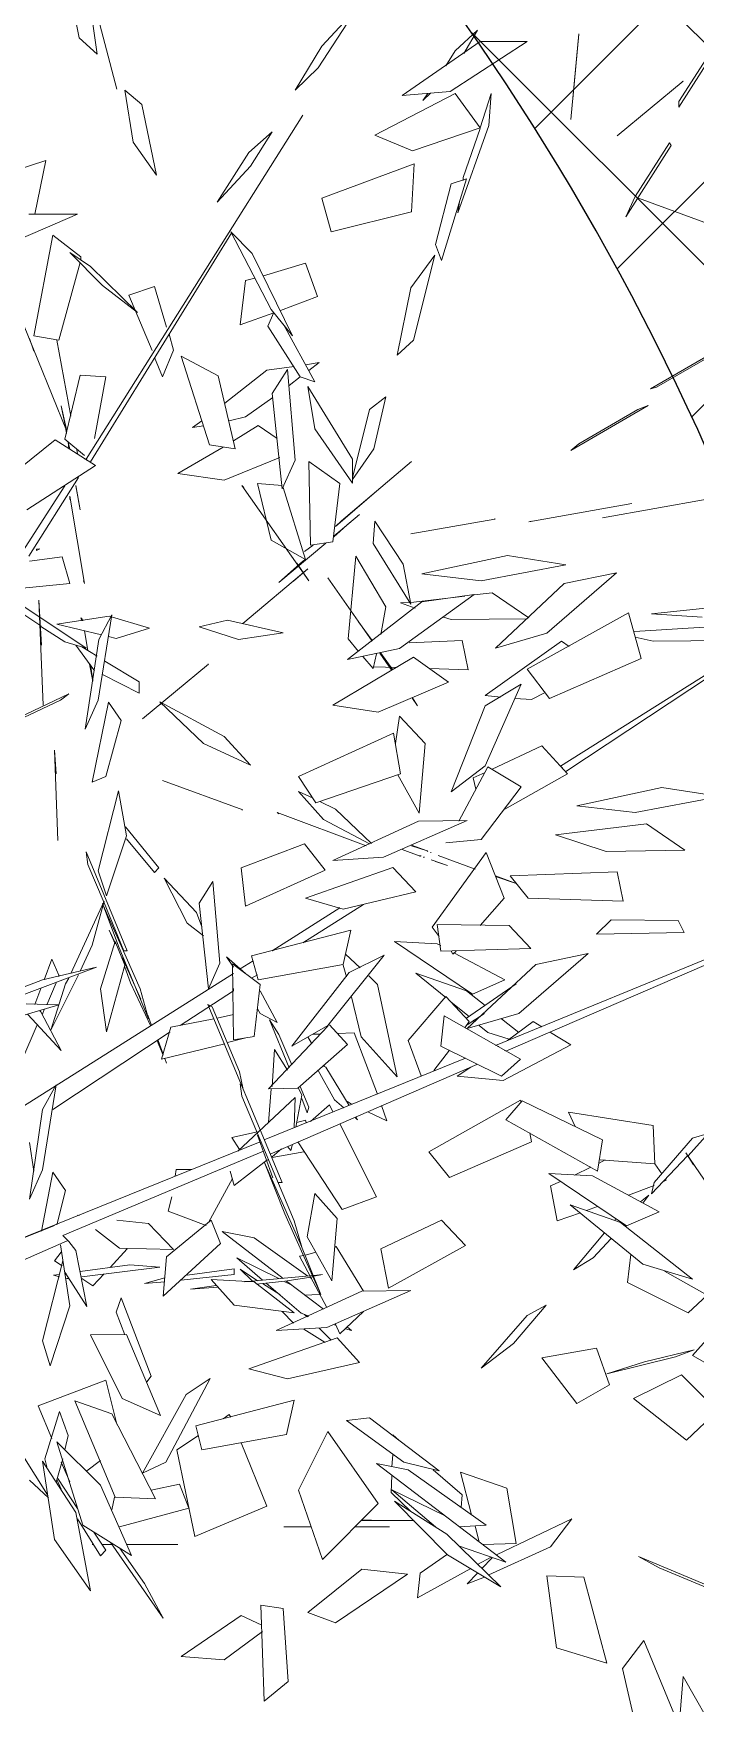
# Model space of a CAD drawing. Header units: metres. Extents: x 42 to 199, y -121 to 268.
# Drawn here: x 129.345 to 129.678, y -74.316 to -73.475 of the extents above; entities that cross this region are included whole.
import ezdxf

# ---------------------------------------------------------------- set-up
doc = ezdxf.new("R2010")
doc.units = ezdxf.units.M
doc.header["$LTSCALE"] = 0.3
doc.layers.get('0').update_dxf_attribs({"color": 8})
for name, color, linetype, lineweight in [('A-Hatch', 8, 'Continuous', 9), ('A-LANDSCAPE', 8, 'Continuous', 5), ('DA HOUSE ARCH LAYOUT', 8, 'Continuous', 9)]:
    doc.layers.add(name, color=color, linetype=linetype, lineweight=lineweight)
doc.layers.add('A-Wall-Full', color=8, linetype='Continuous')

# ---------------------------------------------------------------- blocks, each defined once
blk = doc.blocks.new('02PTRX29')
at = {"color": 8, "linetype": 'Continuous', "transparency": 33554572}
for p, q in [((-0.13928, 0.34207), (-0.14308, 0.32335)), ((-0.14706, 0.31968), (-0.14498, 0.33448)), ((-0.20456, 0.3298), (-0.19678, 0.32145)), ((-0.19602, 0.31665), (-0.20456, 0.3298)), ((-0.15143, 0.31197), (-0.14649, 0.33081)), ((-0.27591, 0.30918), (-0.28787, 0.32791)), ((-0.28578, 0.32348), (-0.27591, 0.30792)), ((-0.25371, 0.32424), (-0.252, 0.30526)), ((-0.25371, 0.32424), (-0.25371, 0.32411)), ((-0.25371, 0.32411), (-0.25238, 0.30981)), ((-0.23189, 0.32247), (-0.24232, 0.32247)), ((-0.24232, 0.32247), (-0.22525, 0.31146)), ((-0.21462, 0.31057), (-0.23189, 0.32247)), ((-0.22638, 0.32044), (-0.23132, 0.325)), ((-0.22828, 0.31981), (-0.23132, 0.325)), ((-0.14308, 0.32335), (-0.14706, 0.31968)), ((-0.2243, 0.31715), (-0.22638, 0.32044)), ((-0.19678, 0.32145), (-0.1909, 0.31171)), ((-0.1909, 0.31171), (-0.19602, 0.31665)), ((-0.27686, 0.31374), (-0.27667, 0.31361)), ((-0.26225, 0.30159), (-0.27686, 0.31374)), ((-0.23189, 0.30336), (-0.23435, 0.31095)), ((-0.23378, 0.30387), (-0.23435, 0.31095)), ((-0.23189, 0.30336), (-0.22638, 0.31095)), ((-0.22638, 0.31095), (-0.20855, 0.30172)), ((-0.22525, 0.31146), (-0.21462, 0.31057)), ((-0.22088, 0.31108), (-0.21917, 0.30944)), ((-0.21917, 0.30944), (-0.22031, 0.31095)), ((-0.15314, 0.31171), (-0.15693, 0.30855)), ((-0.15503, 0.3002), (-0.15314, 0.31171)), ((-0.27591, 0.30792), (-0.27591, 0.30918)), ((-0.15693, 0.30855), (-0.16016, 0.29286)), ((-0.22695, 0.28451), (-0.23378, 0.30387)), ((-0.19261, 0.30615), (-0.1446, 0.22999)), ((-0.2742, 0.29944), (-0.27382, 0.30007)), ((-0.26623, 0.28818), (-0.27382, 0.30007)), ((-0.2169, 0.2983), (-0.23189, 0.30336)), ((-0.22809, 0.29236), (-0.23189, 0.30324)), ((-0.20855, 0.30172), (-0.2169, 0.2983)), ((-0.18578, 0.30248), (-0.18103, 0.29489)), ((-0.18065, 0.29792), (-0.18578, 0.30248)), ((-0.16016, 0.29286), (-0.15503, 0.3002)), ((-0.26415, 0.28363), (-0.2742, 0.29944)), ((-0.17363, 0.28692), (-0.18065, 0.29792)), ((-0.13568, 0.29615), (-0.13321, 0.28426)), ((-0.12866, 0.29387), (-0.13568, 0.29615)), ((-0.22809, 0.29236), (-0.22809, 0.29172)), ((-0.21728, 0.29539), (-0.21671, 0.28477)), ((-0.19678, 0.2878), (-0.21728, 0.29539)), ((-0.18103, 0.29489), (-0.17363, 0.28692)), ((-0.22335, 0.27401), (-0.22885, 0.2921)), ((-0.22885, 0.2921), (-0.22543, 0.29097)), ((-0.22543, 0.29097), (-0.22202, 0.27756)), ((-0.26699, 0.2878), (-0.28445, 0.28135)), ((-0.26415, 0.28363), (-0.26623, 0.28818)), ((-0.22695, 0.28451), (-0.22733, 0.28704)), ((-0.19887, 0.28034), (-0.19678, 0.2878)), ((-0.21671, 0.28477), (-0.19887, 0.28034)), ((-0.13188, 0.28426), (-0.1427, 0.28426)), ((-0.1427, 0.28426), (-0.12391, 0.27616)), ((-0.22202, 0.27756), (-0.22335, 0.27401)), ((-0.18559, 0.26313), (-0.17667, 0.28034)), ((-0.17667, 0.28034), (-0.18141, 0.27553)), ((-0.17686, 0.28021), (-0.14555, 0.22936)), ((-0.1372, 0.27958), (-0.14346, 0.27477)), ((-0.1372, 0.27958), (-0.13302, 0.25731)), ((-0.21652, 0.26794), (-0.22183, 0.27515)), ((-0.21709, 0.2563), (-0.22183, 0.27515)), ((-0.18141, 0.27553), (-0.19033, 0.25731)), ((-0.14099, 0.27578), (-0.1482, 0.26845)), ((-0.14555, 0.27262), (-0.14099, 0.27578)), ((-0.14346, 0.27477), (-0.14346, 0.27414)), ((-0.19583, 0.26604), (-0.19318, 0.27338)), ((-0.19318, 0.27338), (-0.18388, 0.2706)), ((-0.15598, 0.2625), (-0.14555, 0.27262)), ((-0.14327, 0.27351), (-0.13852, 0.2563)), ((-0.21348, 0.25301), (-0.21652, 0.26794)), ((-0.18198, 0.27009), (-0.17989, 0.26959)), ((-0.17989, 0.26959), (-0.17875, 0.25972)), ((-0.16243, 0.25921), (-0.15978, 0.26819)), ((-0.15409, 0.2663), (-0.15978, 0.26819)), ((-0.1482, 0.26845), (-0.15598, 0.2625)), ((-0.18767, 0.26288), (-0.19583, 0.26604)), ((-0.19033, 0.25731), (-0.18559, 0.26313)), ((-0.15921, 0.25403), (-0.15409, 0.2663)), ((-0.19526, 0.24707), (-0.18824, 0.25997)), ((-0.18483, 0.25947), (-0.19204, 0.24821)), ((-0.18615, 0.26237), (-0.18615, 0.2625)), ((-0.18615, 0.2625), (-0.18483, 0.25947)), ((-0.17875, 0.25972), (-0.18615, 0.26237)), ((-0.14023, 0.23631), (-0.13074, 0.25984)), ((-0.26965, 0.24555), (-0.28995, 0.25731)), ((-0.28844, 0.25605), (-0.27098, 0.24593)), ((-0.21348, 0.25301), (-0.21709, 0.2563)), ((-0.163, 0.25769), (-0.16395, 0.25415)), ((-0.14118, 0.23948), (-0.13815, 0.2563)), ((-0.13852, 0.2563), (-0.13302, 0.25731)), ((-0.13207, 0.25668), (-0.13302, 0.2539)), ((-0.17382, 0.24846), (-0.16566, 0.25276)), ((-0.16566, 0.25276), (-0.17192, 0.23315)), ((-0.16395, 0.25415), (-0.16149, 0.24821)), ((-0.16149, 0.24821), (-0.15978, 0.25251)), ((-0.19393, 0.2496), (-0.19621, 0.25137)), ((-0.19621, 0.25137), (-0.19318, 0.25086)), ((-0.19204, 0.24821), (-0.19526, 0.24707)), ((-0.19204, 0.24821), (-0.18957, 0.24631)), ((-0.18919, 0.24985), (-0.1909, 0.22974)), ((-0.18464, 0.24972), (-0.19071, 0.25048)), ((-0.18578, 0.24454), (-0.18919, 0.24985)), ((-0.17534, 0.24239), (-0.18464, 0.24972)), ((-0.17762, 0.23227), (-0.17382, 0.24846)), ((-0.14327, 0.24859), (-0.14896, 0.24821)), ((-0.14896, 0.24821), (-0.14649, 0.23454)), ((-0.13985, 0.23442), (-0.14327, 0.24859)), ((-0.27098, 0.24593), (-0.26965, 0.24555)), ((-0.20361, 0.22999), (-0.19374, 0.24606)), ((-0.19374, 0.24606), (-0.19526, 0.23669)), ((-0.18805, 0.22341), (-0.18578, 0.24454)), ((-0.26908, 0.24188), (-0.252, 0.23189)), ((-0.26908, 0.24188), (-0.2668, 0.241)), ((-0.25371, 0.2334), (-0.2668, 0.241)), ((-0.21101, 0.24378), (-0.20836, 0.23227)), ((-0.20741, 0.241), (-0.21101, 0.24378)), ((-0.20361, 0.22581), (-0.20741, 0.241)), ((-0.18596, 0.24365), (-0.17989, 0.23935)), ((-0.13909, 0.24175), (-0.14023, 0.23657)), ((-0.14004, 0.23707), (-0.13909, 0.24175)), ((-0.18691, 0.23454), (-0.18274, 0.23745)), ((-0.17724, 0.23404), (-0.18274, 0.23745)), ((-0.17989, 0.23935), (-0.17629, 0.23847)), ((-0.17059, 0.23733), (-0.16813, 0.23695)), ((-0.16813, 0.23695), (-0.17021, 0.23847)), ((-0.14023, 0.23568), (-0.14004, 0.23695)), ((-0.14004, 0.23695), (-0.14004, 0.23707)), ((-0.252, 0.23189), (-0.25371, 0.2334)), ((-0.19526, 0.23669), (-0.20361, 0.22468)), ((-0.17192, 0.23315), (-0.17762, 0.23227)), ((-0.14668, 0.2286), (-0.13777, 0.23429)), ((-0.13985, 0.23442), (-0.14422, 0.23075)), ((-0.14099, 0.23227), (-0.14061, 0.23366)), ((-0.14061, 0.23378), (-0.1408, 0.23227)), ((-0.14061, 0.23366), (-0.14061, 0.23378)), ((-0.14023, 0.23657), (-0.14023, 0.23593)), ((-0.13777, 0.23429), (-0.1298, 0.22784)), ((-0.21671, 0.22948), (-0.20115, 0.21633)), ((-0.20361, 0.22543), (-0.20836, 0.23227)), ((-0.20361, 0.22468), (-0.20361, 0.22999)), ((-0.19393, 0.22948), (-0.20077, 0.22455)), ((-0.19393, 0.22948), (-0.19431, 0.21089)), ((-0.1909, 0.22974), (-0.18805, 0.22341)), ((-0.17515, 0.22531), (-0.18748, 0.23037)), ((-0.17496, 0.23265), (-0.1649, 0.22683)), ((-0.14555, 0.22948), (-0.14574, 0.22948)), ((-0.14555, 0.22948), (-0.14555, 0.22948)), ((-0.1446, 0.22999), (-0.14479, 0.22974)), ((-0.14422, 0.23012), (-0.14441, 0.22999)), ((-0.14251, 0.23214), (-0.1427, 0.23113)), ((-0.1649, 0.22683), (-0.17515, 0.22531)), ((-0.1315, 0.21873), (-0.14668, 0.2286)), ((-0.13188, 0.20848), (-0.14289, 0.22594)), ((-0.14289, 0.22594), (-0.14251, 0.22581)), ((-0.19982, 0.21506), (-0.20893, 0.2229)), ((-0.19925, 0.21165), (-0.20077, 0.22455)), ((-0.19393, 0.20304), (-0.17913, 0.22417)), ((-0.19318, 0.20772), (-0.18824, 0.22366)), ((-0.18805, 0.22417), (-0.18255, 0.22455)), ((-0.18255, 0.22455), (-0.18559, 0.21203)), ((-0.17951, 0.22366), (-0.17913, 0.22417)), ((-0.14327, 0.21873), (-0.14232, 0.22417)), ((-0.14232, 0.22404), (-0.14327, 0.21873)), ((-0.13985, 0.22404), (-0.10816, 0.17483)), ((-0.25902, 0.21696), (-0.28217, 0.22113)), ((-0.2427, 0.21607), (-0.26547, 0.22012)), ((-0.14422, 0.20241), (-0.14099, 0.22177)), ((-0.14099, 0.22177), (-0.14099, 0.22101)), ((-0.2427, 0.21607), (-0.24327, 0.2162)), ((-0.23511, 0.21658), (-0.23511, 0.21683)), ((-0.21652, 0.21342), (-0.23511, 0.21671)), ((-0.23511, 0.21671), (-0.23511, 0.21658)), ((-0.20855, 0.2162), (-0.21481, 0.20671)), ((-0.20817, 0.21127), (-0.20855, 0.2162)), ((-0.19944, 0.21291), (-0.20513, 0.21772)), ((-0.20304, 0.21595), (-0.19944, 0.21278)), ((-0.19982, 0.21506), (-0.20115, 0.21633)), ((-0.21652, 0.19786), (-0.20817, 0.21127)), ((-0.19431, 0.21089), (-0.19925, 0.21165)), ((-0.19773, 0.21139), (-0.18729, 0.20266)), ((-0.18559, 0.21203), (-0.19318, 0.20772)), ((-0.25086, 0.20659), (-0.23796, 0.20861)), ((-0.23796, 0.20861), (-0.21898, 0.20456)), ((-0.21101, 0.19722), (-0.20437, 0.20848)), ((-0.20437, 0.20848), (-0.20266, 0.19014)), ((-0.19299, 0.2095), (-0.19488, 0.21089)), ((-0.19318, 0.20772), (-0.19261, 0.20734)), ((-0.18729, 0.20266), (-0.19261, 0.20734)), ((-0.13928, 0.20836), (-0.14099, 0.20241)), ((-0.13207, 0.20734), (-0.13928, 0.20836)), ((-0.13435, 0.21013), (-0.13359, 0.21)), ((-0.13359, 0.20975), (-0.13435, 0.21013)), ((-0.13359, 0.21), (-0.13359, 0.20975)), ((-0.24669, 0.1914), (-0.26206, 0.20481)), ((-0.25048, 0.20241), (-0.26206, 0.20481)), ((-0.23208, 0.20304), (-0.25086, 0.20659)), ((-0.21898, 0.20456), (-0.23208, 0.20304)), ((-0.21481, 0.20671), (-0.21652, 0.19786)), ((-0.20798, 0.18963), (-0.19811, 0.20368)), ((-0.19393, 0.20304), (-0.19128, 0.20696)), ((-0.19052, 0.20292), (-0.19374, 0.2057)), ((-0.19374, 0.2057), (-0.17932, 0.19356)), ((-0.2353, 0.18812), (-0.25048, 0.20241)), ((-0.23454, 0.20039), (-0.2427, 0.19482)), ((-0.23056, 0.19988), (-0.23454, 0.20039)), ((-0.23056, 0.20001), (-0.21405, 0.18799)), ((-0.21898, 0.19836), (-0.23056, 0.20001)), ((-0.14422, 0.20241), (-0.14403, 0.20304)), ((-0.14099, 0.20241), (-0.12828, 0.20115)), ((-0.30456, 0.19634), (-0.25086, 0.16079)), ((-0.30438, 0.19646), (-0.24972, 0.16193)), ((-0.29033, 0.19786), (-0.26984, 0.19571)), ((-0.21652, 0.19824), (-0.22847, 0.19963)), ((-0.20247, 0.18559), (-0.21898, 0.19836)), ((-0.21746, 0.19697), (-0.21424, 0.19811)), ((-0.21424, 0.19811), (-0.21633, 0.19824)), ((-0.20987, 0.19115), (-0.21101, 0.19722)), ((-0.12771, 0.19937), (-0.1446, 0.18812)), ((-0.13511, 0.17546), (-0.13416, 0.19874)), ((-0.13416, 0.19874), (-0.13473, 0.18875)), ((-0.12657, 0.19836), (-0.13454, 0.19305)), ((-0.28274, 0.1928), (-0.26604, 0.19178)), ((-0.26984, 0.19571), (-0.28103, 0.19495)), ((-0.26756, 0.18584), (-0.26472, 0.19596)), ((-0.26472, 0.19596), (-0.24232, 0.18343)), ((-0.22543, 0.19444), (-0.24232, 0.19457)), ((-0.22373, 0.19495), (-0.22543, 0.19444)), ((-0.20494, 0.19393), (-0.20798, 0.18976)), ((-0.18824, 0.19153), (-0.17591, 0.19431)), ((-0.16965, 0.1928), (-0.17837, 0.19001)), ((-0.17591, 0.19431), (-0.16965, 0.1928)), ((-0.14972, 0.1952), (-0.15864, 0.19254)), ((-0.15864, 0.19254), (-0.15124, 0.19027)), ((-0.15029, 0.19545), (-0.14725, 0.1766)), ((-0.14744, 0.19001), (-0.15029, 0.19545)), ((-0.13815, 0.19343), (-0.14972, 0.1952)), ((-0.14801, 0.19103), (-0.13815, 0.19343)), ((-0.14384, 0.19419), (-0.14365, 0.19469)), ((-0.14365, 0.19469), (-0.14346, 0.19482)), ((-0.14346, 0.19482), (-0.14365, 0.19419)), ((-0.14346, 0.19482), (-0.14365, 0.19469)), ((-0.13454, 0.19292), (-0.13985, 0.18951)), ((-0.13454, 0.19305), (-0.13454, 0.19292)), ((-0.27022, 0.18963), (-0.28692, 0.18976)), ((-0.26623, 0.19052), (-0.27022, 0.18963)), ((-0.24991, 0.18963), (-0.25162, 0.18849)), ((-0.24991, 0.18963), (-0.23303, 0.17762)), ((-0.24669, 0.1914), (-0.2353, 0.18812)), ((-0.22923, 0.18331), (-0.2279, 0.18976)), ((-0.2279, 0.18976), (-0.21614, 0.18925)), ((-0.20266, 0.19014), (-0.20494, 0.18736)), ((-0.17837, 0.19001), (-0.18824, 0.19153)), ((-0.15124, 0.19027), (-0.14953, 0.19065)), ((-0.14441, 0.17015), (-0.14744, 0.19001)), ((-0.14232, 0.18875), (-0.1463, 0.18331)), ((-0.14498, 0.18761), (-0.14422, 0.19191)), ((-0.13985, 0.18951), (-0.1446, 0.18812)), ((-0.24726, 0.17698), (-0.26756, 0.18584)), ((-0.22487, 0.18053), (-0.21709, 0.18609)), ((-0.19925, 0.17546), (-0.21709, 0.18609)), ((-0.21405, 0.18799), (-0.20247, 0.18559)), ((-0.21253, 0.18331), (-0.20987, 0.18698)), ((-0.20968, 0.18698), (-0.21234, 0.18318)), ((-0.20987, 0.18698), (-0.20968, 0.18698)), ((-0.20817, 0.18356), (-0.20893, 0.18685)), ((-0.20817, 0.18356), (-0.20589, 0.18622)), ((-0.15636, 0.18065), (-0.14877, 0.18521)), ((-0.14706, 0.18634), (-0.14365, 0.18837)), ((-0.24232, 0.18343), (-0.24726, 0.17698)), ((-0.22069, 0.18356), (-0.22923, 0.18331)), ((-0.21348, 0.18381), (-0.20836, 0.18394)), ((-0.17173, 0.18457), (-0.15712, 0.17243)), ((-0.17154, 0.18457), (-0.17173, 0.18457)), ((-0.1482, 0.1823), (-0.15636, 0.17812)), ((-0.1463, 0.18331), (-0.14649, 0.18318)), ((-0.14612, 0.18078), (-0.14536, 0.18457)), ((-0.14555, 0.18445), (-0.14612, 0.1809)), ((-0.24327, 0.17673), (-0.24631, 0.17825)), ((-0.241, 0.18015), (-0.23303, 0.17534)), ((-0.241, 0.18015), (-0.23303, 0.16206)), ((-0.22487, 0.18053), (-0.20931, 0.17395)), ((-0.15636, 0.17812), (-0.15636, 0.18065)), ((-0.14612, 0.1809), (-0.14612, 0.18078)), ((-0.1408, 0.17799), (-0.1389, 0.1766)), ((-0.12296, 0.16952), (-0.1408, 0.17799)), ((-0.23967, 0.17698), (-0.24327, 0.17673)), ((-0.23303, 0.17762), (-0.23644, 0.17724)), ((-0.22543, 0.15624), (-0.23303, 0.17534)), ((-0.2169, 0.17711), (-0.21803, 0.17534)), ((-0.21803, 0.17534), (-0.2169, 0.17698)), ((-0.2169, 0.17698), (-0.2169, 0.17711)), ((-0.20931, 0.17395), (-0.19925, 0.17546)), ((-0.16092, 0.17622), (-0.17515, 0.16851)), ((-0.17059, 0.16699), (-0.16092, 0.17622)), ((-0.16054, 0.17534), (-0.1613, 0.17584)), ((-0.14953, 0.1761), (-0.15238, 0.17205)), ((-0.14593, 0.15839), (-0.14953, 0.1761)), ((-0.14725, 0.1766), (-0.14441, 0.17015)), ((-0.1389, 0.1766), (-0.12524, 0.17015)), ((-0.21974, 0.16699), (-0.21405, 0.17306)), ((-0.2131, 0.16699), (-0.21405, 0.17306)), ((-0.15238, 0.17205), (-0.14896, 0.15965)), ((-0.21841, 0.15155), (-0.21974, 0.16699)), ((-0.21424, 0.16028), (-0.21272, 0.16927)), ((-0.21272, 0.16927), (-0.19166, 0.15965)), ((-0.17515, 0.16851), (-0.18103, 0.16218)), ((-0.18103, 0.16218), (-0.17059, 0.16699)), ((-0.25124, 0.16028), (-0.24555, 0.16648)), ((-0.24555, 0.16648), (-0.23454, 0.1613)), ((-0.13758, 0.16547), (-0.13834, 0.14548)), ((-0.13796, 0.16028), (-0.13758, 0.16547)), ((-0.23739, 0.15244), (-0.25124, 0.16028)), ((-0.2501, 0.16168), (-0.2501, 0.16155)), ((-0.23359, 0.1618), (-0.241, 0.15737)), ((-0.23359, 0.1618), (-0.22714, 0.14978)), ((-0.23303, 0.16206), (-0.22543, 0.15624)), ((-0.23037, 0.1594), (-0.23303, 0.16054)), ((-0.23037, 0.1594), (-0.23094, 0.15687)), ((-0.21367, 0.16003), (-0.21841, 0.15155)), ((-0.19545, 0.15383), (-0.21424, 0.16028)), ((-0.19166, 0.15965), (-0.19545, 0.15383)), ((-0.14593, 0.15839), (-0.14896, 0.15965)), ((-0.27212, 0.15725), (-0.28502, 0.15522)), ((-0.25333, 0.1532), (-0.27212, 0.15725)), ((-0.23208, 0.14574), (-0.241, 0.15737)), ((-0.19166, 0.15636), (-0.19716, 0.15016)), ((-0.19166, 0.15636), (-0.19488, 0.15484)), ((-0.16149, 0.15877), (-0.17932, 0.15231)), ((-0.15352, 0.14649), (-0.15181, 0.15649)), ((-0.15181, 0.15649), (-0.14725, 0.13878)), ((-0.26623, 0.15168), (-0.28502, 0.15522)), ((-0.25333, 0.1532), (-0.26623, 0.15168)), ((-0.19982, 0.15244), (-0.20779, 0.14485)), ((-0.1964, 0.15409), (-0.19982, 0.15244)), ((-0.17932, 0.15231), (-0.17913, 0.15231)), ((-0.2687, 0.14915), (-0.27724, 0.14333)), ((-0.24859, 0.14675), (-0.2687, 0.14915)), ((-0.22904, 0.14991), (-0.21044, 0.14181)), ((-0.21822, 0.14978), (-0.22904, 0.14991)), ((-0.19925, 0.14105), (-0.21822, 0.14978)), ((-0.20741, 0.14472), (-0.19716, 0.15016)), ((-0.18691, 0.15168), (-0.20665, 0.14434)), ((-0.18691, 0.15168), (-0.18729, 0.15143)), ((-0.15333, 0.14852), (-0.16073, 0.13941)), ((-0.25978, 0.14308), (-0.24859, 0.14675)), ((-0.2243, 0.14498), (-0.23208, 0.14574)), ((-0.22012, 0.14321), (-0.21671, 0.14447)), ((-0.22012, 0.14321), (-0.21671, 0.14434)), ((-0.19754, 0.1389), (-0.19299, 0.14472)), ((-0.19299, 0.14472), (-0.17894, 0.13941)), ((-0.15978, 0.1384), (-0.15352, 0.14586)), ((-0.14915, 0.13321), (-0.15352, 0.14649)), ((-0.27724, 0.14333), (-0.25978, 0.14308)), ((-0.23322, 0.14283), (-0.2372, 0.13271)), ((-0.22126, 0.12625), (-0.23322, 0.14283)), ((-0.22259, 0.14219), (-0.23075, 0.13916)), ((-0.22468, 0.13992), (-0.22107, 0.14118)), ((-0.22202, 0.1408), (-0.22468, 0.13992)), ((-0.22107, 0.14283), (-0.22107, 0.14283)), ((-0.22107, 0.14283), (-0.22088, 0.14283)), ((-0.22031, 0.14308), (-0.22012, 0.14321)), ((-0.22031, 0.14308), (-0.22031, 0.14308)), ((-0.21936, 0.14181), (-0.21955, 0.14181)), ((-0.21936, 0.14181), (-0.21936, 0.14169)), ((-0.21936, 0.14169), (-0.21936, 0.14181)), ((-0.2186, 0.14207), (-0.21879, 0.14207)), ((-0.21879, 0.14207), (-0.2186, 0.14207)), ((-0.21841, 0.14207), (-0.2186, 0.14207)), ((-0.2186, 0.14207), (-0.2186, 0.14194)), ((-0.21462, 0.14346), (-0.21841, 0.14207)), ((-0.19925, 0.14105), (-0.21044, 0.14181)), ((-0.15371, 0.12107), (-0.1446, 0.14295)), ((-0.1446, 0.14295), (-0.14498, 0.14017)), ((-0.2353, 0.10007), (-0.33341, 0.1403)), ((-0.33341, 0.1403), (-0.23758, 0.0988)), ((-0.26225, 0.13852), (-0.26358, 0.13207)), ((-0.23853, 0.13764), (-0.26225, 0.13852)), ((-0.24251, 0.13271), (-0.23853, 0.13764)), ((-0.2353, 0.13764), (-0.23986, 0.13599)), ((-0.23986, 0.13599), (-0.2353, 0.13751)), ((-0.21253, 0.13954), (-0.21765, 0.1341)), ((-0.21253, 0.13954), (-0.19318, 0.13271)), ((-0.17989, 0.13093), (-0.19754, 0.1389)), ((-0.17894, 0.13941), (-0.17989, 0.13093)), ((-0.16908, 0.12954), (-0.16187, 0.13713)), ((-0.16187, 0.13713), (-0.16699, 0.12714)), ((-0.15978, 0.1384), (-0.16073, 0.13941)), ((-0.14915, 0.13321), (-0.14725, 0.13878)), ((-0.14498, 0.14017), (-0.14858, 0.13169)), ((-0.21765, 0.1341), (-0.20153, 0.1303)), ((-0.17268, 0.13637), (-0.1742, 0.11828)), ((-0.17268, 0.13637), (-0.16965, 0.13157)), ((-0.26358, 0.13207), (-0.24251, 0.13271)), ((-0.2372, 0.13271), (-0.23189, 0.12663)), ((-0.19261, 0.12284), (-0.20608, 0.13131)), ((-0.19318, 0.13271), (-0.20153, 0.1303)), ((-0.20058, 0.13055), (-0.20077, 0.13055)), ((-0.20077, 0.13055), (-0.18578, 0.12107)), ((-0.17173, 0.11259), (-0.16965, 0.13157)), ((-0.17021, 0.12638), (-0.16908, 0.12954)), ((-0.15655, 0.11259), (-0.14839, 0.13119)), ((-0.14858, 0.13169), (-0.15295, 0.12107)), ((-0.14839, 0.13119), (-0.15181, 0.12208)), ((-0.14118, 0.11601), (-0.14858, 0.13207)), ((-0.14858, 0.13207), (-0.14593, 0.12233)), ((-0.14839, 0.13131), (-0.1482, 0.13157)), ((-0.27572, 0.12777), (-0.27705, 0.12512)), ((-0.26092, 0.1279), (-0.27572, 0.12777)), ((-0.25769, 0.12474), (-0.26092, 0.1279)), ((-0.24308, 0.12157), (-0.23834, 0.12663)), ((-0.2224, 0.12689), (-0.23834, 0.12663)), ((-0.22316, 0.12094), (-0.2224, 0.12689)), ((-0.22278, 0.12423), (-0.22126, 0.12625)), ((-0.16699, 0.12714), (-0.17059, 0.12436)), ((-0.27705, 0.12512), (-0.25769, 0.12474)), ((-0.21291, 0.12309), (-0.23018, 0.11145)), ((-0.22316, 0.12221), (-0.2224, 0.12258)), ((-0.2224, 0.12258), (-0.21291, 0.12309)), ((-0.20323, 0.12562), (-0.18122, 0.11993)), ((-0.20153, 0.11803), (-0.20323, 0.12562)), ((-0.15105, 0.12309), (-0.15314, 0.1179)), ((-0.15105, 0.12258), (-0.14972, 0.12562)), ((-0.15105, 0.12284), (-0.14972, 0.12562)), ((-0.14782, 0.11259), (-0.15105, 0.12309)), ((-0.14327, 0.11651), (-0.14593, 0.12233)), ((-0.2558, 0.12043), (-0.24422, 0.11803)), ((-0.2558, 0.12043), (-0.24043, 0.10715)), ((-0.24308, 0.12157), (-0.22316, 0.12094)), ((-0.23739, 0.11462), (-0.22619, 0.12056)), ((-0.22581, 0.12031), (-0.22657, 0.12094)), ((-0.22581, 0.12031), (-0.22543, 0.12094)), ((-0.20285, 0.11626), (-0.21063, 0.12005)), ((-0.21063, 0.12005), (-0.19811, 0.10449)), ((-0.20209, 0.12031), (-0.20532, 0.11727)), ((-0.18578, 0.12107), (-0.18615, 0.12119)), ((-0.18122, 0.11993), (-0.18274, 0.11462)), ((-0.17875, 0.11702), (-0.1816, 0.11879)), ((-0.17572, 0.11968), (-0.17989, 0.11601)), ((-0.17724, 0.1174), (-0.17572, 0.11968)), ((-0.15181, 0.12208), (-0.15845, 0.10601)), ((-0.15257, 0.11955), (-0.15674, 0.11031)), ((-0.15295, 0.12107), (-0.15371, 0.12107)), ((-0.13852, 0.11563), (-0.13701, 0.11917)), ((-0.13701, 0.11917), (-0.1353, 0.11462)), ((-0.22904, 0.10386), (-0.24422, 0.11803)), ((-0.21765, 0.11613), (-0.22885, 0.11221)), ((-0.2243, 0.11069), (-0.21765, 0.11613)), ((-0.20722, 0.1155), (-0.20912, 0.1136)), ((-0.19014, 0.09994), (-0.20285, 0.11626)), ((-0.20228, 0.11525), (-0.20153, 0.1179)), ((-0.18274, 0.11462), (-0.20153, 0.11803)), ((-0.18312, 0.1136), (-0.17705, 0.11816)), ((-0.18122, 0.11499), (-0.18255, 0.11575)), ((-0.17705, 0.11816), (-0.17724, 0.10133)), ((-0.1279, 0.08489), (-0.17724, 0.11601)), ((-0.1742, 0.11828), (-0.17173, 0.11259)), ((-0.15446, 0.11398), (-0.15314, 0.1174)), ((-0.15314, 0.1179), (-0.14915, 0.1031)), ((-0.13492, 0.11462), (-0.14687, 0.1174)), ((-0.14687, 0.1174), (-0.12866, 0.11057)), ((-0.13682, 0.10348), (-0.14289, 0.11575)), ((-0.1408, 0.11499), (-0.14004, 0.11373)), ((-0.13852, 0.11537), (-0.13852, 0.11563)), ((-0.23986, 0.11373), (-0.22885, 0.10614)), ((-0.23018, 0.11145), (-0.23739, 0.11462)), ((-0.22885, 0.11221), (-0.23303, 0.10892)), ((-0.20912, 0.1136), (-0.21348, 0.09311)), ((-0.18312, 0.11221), (-0.18691, 0.10513)), ((-0.18179, 0.10209), (-0.18312, 0.1136)), ((-0.17724, 0.11221), (-0.17724, 0.11272)), ((-0.16547, 0.10449), (-0.17724, 0.11221)), ((-0.15883, 0.10449), (-0.15446, 0.11398)), ((-0.15845, 0.10601), (-0.15655, 0.11259)), ((-0.14915, 0.1031), (-0.14782, 0.11259)), ((-0.14004, 0.11373), (-0.13682, 0.10348)), ((-0.13587, 0.10905), (-0.13796, 0.11398)), ((-0.11651, 0.10753), (-0.13492, 0.11462)), ((-0.13454, 0.11272), (-0.13321, 0.10918)), ((-0.22942, 0.10538), (-0.2243, 0.11095)), ((-0.22942, 0.10652), (-0.22543, 0.10968)), ((-0.2243, 0.11095), (-0.21595, 0.10121)), ((-0.20551, 0.10196), (-0.20342, 0.11082)), ((-0.17154, 0.10918), (-0.18805, 0.06971)), ((-0.18255, 0.10816), (-0.18312, 0.10715)), ((-0.17856, 0.09425), (-0.17249, 0.10867)), ((-0.17249, 0.10867), (-0.17154, 0.10918)), ((-0.13454, 0.10753), (-0.13909, 0.09893)), ((-0.13852, 0.10905), (-0.13131, 0.1093)), ((-0.12183, 0.10411), (-0.13852, 0.10905)), ((-0.13492, 0.10702), (-0.1353, 0.10804)), ((-0.13454, 0.10753), (-0.13435, 0.10778)), ((-0.24365, 0.10538), (-0.24555, 0.10424)), ((-0.24365, 0.10538), (-0.23796, 0.10121)), ((-0.24081, 0.09703), (-0.22392, 0.10665)), ((-0.24043, 0.10715), (-0.22904, 0.10386)), ((-0.23663, 0.10601), (-0.24043, 0.10298)), ((-0.23359, 0.10298), (-0.2317, 0.10449)), ((-0.23284, 0.10715), (-0.22904, 0.10462)), ((-0.23075, 0.10538), (-0.23037, 0.10563)), ((-0.22847, 0.10399), (-0.22942, 0.10538)), ((-0.22392, 0.10665), (-0.22316, 0.09994)), ((-0.20247, 0.10032), (-0.19849, 0.10462)), ((-0.19811, 0.10449), (-0.19014, 0.09994)), ((-0.19811, 0.10449), (-0.19811, 0.10437)), ((-0.19811, 0.10437), (-0.18502, 0.09045)), ((-0.18957, 0.09513), (-0.18521, 0.10576)), ((-0.18521, 0.10576), (-0.18729, 0.10247)), ((-0.18312, 0.10715), (-0.18691, 0.10513)), ((-0.17724, 0.1069), (-0.17363, 0.10614)), ((-0.16338, 0.10411), (-0.17287, 0.10601)), ((-0.1613, 0.09703), (-0.16338, 0.10411)), ((-0.15826, 0.10677), (-0.15902, 0.10475)), ((-0.13169, 0.1069), (-0.13909, 0.09893)), ((-0.13037, 0.09678), (-0.13378, 0.10462)), ((-0.24745, 0.10298), (-0.252, 0.10019)), ((-0.23701, 0.09235), (-0.252, 0.10019)), ((-0.23834, 0.10146), (-0.23359, 0.10298)), ((-0.22316, 0.09994), (-0.23663, 0.09324)), ((-0.23568, 0.09994), (-0.23606, 0.09981)), ((-0.21595, 0.10121), (-0.21879, 0.09336)), ((-0.21348, 0.09311), (-0.20551, 0.10196)), ((-0.20399, 0.10285), (-0.20912, 0.08931)), ((-0.20399, 0.10285), (-0.2002, 0.10272)), ((-0.19147, 0.09058), (-0.20247, 0.10032)), ((-0.1964, 0.1026), (-0.19488, 0.1026)), ((-0.1945, 0.10057), (-0.19374, 0.10196)), ((-0.18729, 0.10247), (-0.19014, 0.09577)), ((-0.18179, 0.10209), (-0.17724, 0.10133)), ((-0.1797, 0.10171), (-0.17591, 0.1007)), ((-0.1797, 0.10171), (-0.1797, 0.10171)), ((-0.17534, 0.10045), (-0.1613, 0.09703)), ((-0.16319, 0.1031), (-0.1372, 0.0859)), ((-0.16168, 0.09817), (-0.16054, 0.10121)), ((-0.16035, 0.10108), (-0.16168, 0.09792)), ((-0.23663, 0.09324), (-0.24081, 0.09703)), ((-0.2372, 0.09905), (-0.23739, 0.09893)), ((-0.22866, 0.09728), (-0.18407, 0.07919)), ((-0.22164, 0.0945), (-0.22506, 0.09905)), ((-0.21765, 0.09678), (-0.21746, 0.09678)), ((-0.18919, 0.09463), (-0.18634, 0.09918)), ((-0.18634, 0.09918), (-0.18578, 0.09096)), ((-0.16243, 0.09615), (-0.16206, 0.09716)), ((-0.22676, 0.09324), (-0.23701, 0.09235)), ((-0.1854, 0.07603), (-0.23113, 0.09589)), ((-0.2298, 0.09526), (-0.22676, 0.09324)), ((-0.20285, 0.08678), (-0.19773, 0.09526)), ((-0.19602, 0.0945), (-0.19963, 0.08805)), ((-0.19773, 0.09526), (-0.19716, 0.09551)), ((-0.19735, 0.09539), (-0.19735, 0.09564)), ((-0.17932, 0.09071), (-0.17856, 0.09425)), ((-0.19204, 0.09096), (-0.19393, 0.0864)), ((-0.19242, 0.08906), (-0.19166, 0.09058)), ((-0.19109, 0.08198), (-0.19242, 0.08906)), ((-0.18502, 0.09045), (-0.19147, 0.09058)), ((-0.18559, 0.09045), (-0.18502, 0.08299)), ((-0.17913, 0.08881), (-0.17875, 0.09159)), ((-0.13492, 0.0859), (-0.13796, 0.09134)), ((-0.13796, 0.09134), (-0.13492, 0.07249)), ((-0.25143, 0.08527), (-0.27022, 0.08236)), ((-0.25902, 0.07919), (-0.24118, 0.0878)), ((-0.25295, 0.0821), (-0.25143, 0.08527)), ((-0.24118, 0.0878), (-0.23758, 0.08362)), ((-0.241, 0.08742), (-0.24081, 0.08792)), ((-0.24081, 0.08792), (-0.2205, 0.07654)), ((-0.21006, 0.08678), (-0.2112, 0.08337)), ((-0.20703, 0.08539), (-0.2112, 0.08337)), ((-0.20247, 0.08767), (-0.20342, 0.08704)), ((-0.19963, 0.08805), (-0.20171, 0.08628)), ((-0.19849, 0.08691), (-0.19925, 0.08539)), ((-0.19431, 0.08324), (-0.19849, 0.08691)), ((-0.19356, 0.08514), (-0.19393, 0.0864)), ((-0.19356, 0.08514), (-0.19242, 0.0883)), ((-0.17818, 0.07666), (-0.1909, 0.08855)), ((-0.1909, 0.08855), (-0.19071, 0.08185)), ((-0.19071, 0.06123), (-0.17913, 0.08881)), ((-0.13492, 0.0859), (-0.13207, 0.06604)), ((-0.2706, 0.07388), (-0.27022, 0.08236)), ((-0.25788, 0.07224), (-0.23758, 0.08362)), ((-0.20077, 0.08274), (-0.20893, 0.06654)), ((-0.20437, 0.08425), (-0.20475, 0.08362)), ((-0.20418, 0.08413), (-0.20475, 0.08362)), ((-0.19318, 0.08349), (-0.19337, 0.08299)), ((-0.19128, 0.08299), (-0.19318, 0.08349)), ((-0.27895, 0.07957), (-0.28236, 0.08058)), ((-0.28236, 0.08058), (-0.278, 0.07565)), ((-0.27041, 0.06971), (-0.27895, 0.07957)), ((-0.25788, 0.07224), (-0.25902, 0.07919)), ((-0.24327, 0.07869), (-0.24289, 0.08071)), ((-0.22506, 0.07084), (-0.24327, 0.07869)), ((-0.20134, 0.06376), (-0.19147, 0.07869)), ((-0.19033, 0.07818), (-0.18995, 0.07679)), ((-0.18596, 0.07072), (-0.18255, 0.08021)), ((-0.00759, 0.00772), (-0.18312, 0.07869)), ((-0.17686, 0.0797), (-0.18255, 0.08096)), ((-0.17686, 0.0797), (-0.17856, 0.07704)), ((-0.13302, 0.07224), (-0.13207, 0.07856)), ((-0.28957, 0.05845), (-0.27743, 0.07628)), ((-0.27743, 0.07628), (-0.27914, 0.07363)), ((-0.278, 0.07565), (-0.27781, 0.07565)), ((-0.27781, 0.07565), (-0.26984, 0.06718)), ((-0.25845, 0.07477), (-0.2706, 0.07388)), ((-0.25826, 0.07401), (-0.25959, 0.07477)), ((-0.2205, 0.07654), (-0.22506, 0.07084)), ((-0.1928, 0.07654), (-0.18578, 0.07527)), ((-0.18407, 0.07426), (-0.19204, 0.0563)), ((-0.18995, 0.07679), (-0.18919, 0.07768)), ((-0.18407, 0.07426), (-0.18862, 0.06275)), ((-0.18786, 0.07717), (-0.18578, 0.0754)), ((-0.18502, 0.07489), (-0.18502, 0.07477)), ((-0.18502, 0.07477), (-0.18464, 0.07464)), ((-0.18464, 0.07464), (-0.17743, 0.06907)), ((-0.13947, 0.05794), (-0.18388, 0.07666)), ((-0.27306, 0.07021), (-0.27306, 0.07034)), ((-0.2706, 0.07388), (-0.27212, 0.0716)), ((-0.25675, 0.07122), (-0.27155, 0.06325)), ((-0.26434, 0.06009), (-0.24707, 0.07173)), ((-0.25675, 0.07122), (-0.24707, 0.07173)), ((-0.25276, 0.07135), (-0.25637, 0.07312)), ((-0.17743, 0.06907), (-0.17648, 0.07224)), ((-0.17705, 0.07059), (-0.17173, 0.06085)), ((-0.16452, 0.07261), (-0.16794, 0.07261)), ((-0.16433, 0.0711), (-0.16452, 0.07261)), ((-0.14004, 0.06793), (-0.1372, 0.07198)), ((-0.1372, 0.07198), (-0.13473, 0.05895)), ((-0.13207, 0.06604), (-0.13492, 0.07249)), ((-0.27306, 0.07021), (-0.2725, 0.06996)), ((-0.26984, 0.06718), (-0.27041, 0.06971)), ((-0.26472, 0.06692), (-0.27041, 0.06907)), ((-0.26737, 0.0654), (-0.26927, 0.06692)), ((-0.26927, 0.06692), (-0.26794, 0.06515)), ((-0.24745, 0.06895), (-0.24972, 0.06996)), ((-0.24897, 0.06123), (-0.24745, 0.06895)), ((-0.2002, 0.06174), (-0.19526, 0.0673)), ((-0.19356, 0.05769), (-0.19526, 0.0673)), ((-0.18805, 0.06971), (-0.1871, 0.06971)), ((-0.13815, 0.06034), (-0.14004, 0.06793)), ((-0.27155, 0.06325), (-0.26434, 0.06009)), ((-0.26794, 0.05161), (-0.25181, 0.06477)), ((-0.25181, 0.06477), (-0.26301, 0.06085)), ((-0.25542, 0.06351), (-0.25788, 0.06439)), ((-0.25409, 0.063), (-0.24897, 0.06123)), ((-0.20134, 0.06376), (-0.20893, 0.06654)), ((-0.17116, 0.06022), (-0.16281, 0.06338)), ((-0.16281, 0.06338), (-0.16357, 0.06654)), ((-0.26301, 0.06085), (-0.27895, 0.04833)), ((-0.26358, 0.06034), (-0.26377, 0.06047)), ((-0.26168, 0.06136), (-0.26206, 0.06161)), ((-0.22335, 0.06136), (-0.22866, 0.05579)), ((-0.22335, 0.06136), (-0.20987, 0.05503)), ((-0.2002, 0.06174), (-0.19906, 0.04795)), ((-0.18862, 0.06275), (-0.19659, 0.04491)), ((-0.19242, 0.05541), (-0.19071, 0.06123)), ((-0.17439, 0.05617), (-0.1723, 0.06136)), ((-0.1723, 0.06136), (-0.16243, 0.05326)), ((-0.15845, 0.0606), (-0.16395, 0.0549)), ((-0.15845, 0.0606), (-0.15143, 0.06136)), ((-0.14668, 0.05933), (-0.152, 0.05516)), ((-0.1427, 0.06249), (-0.14308, 0.06237)), ((-0.00759, 0.00772), (-0.13758, 0.06022)), ((-0.25694, 0.05301), (-0.26092, 0.05731)), ((-0.2594, 0.05857), (-0.25257, 0.05035)), ((-0.21158, 0.0463), (-0.22866, 0.05579)), ((-0.20001, 0.05554), (-0.20608, 0.04567)), ((-0.19982, 0.05541), (-0.20001, 0.05554)), ((-0.19906, 0.04795), (-0.19356, 0.05769)), ((-0.19204, 0.0563), (-0.19659, 0.04491)), ((-0.19374, 0.04896), (-0.18179, 0.05743)), ((-0.17477, 0.05883), (-0.18824, 0.04845)), ((-0.18179, 0.05743), (-0.17477, 0.05883)), ((-0.16168, 0.04453), (-0.17439, 0.05617)), ((-0.14232, 0.05465), (-0.1408, 0.05667)), ((-0.1389, 0.05592), (-0.14099, 0.04238)), ((-0.13947, 0.05794), (-0.1408, 0.05667)), ((-0.14042, 0.0568), (-0.00645, -0.00215)), ((-0.26453, 0.04757), (-0.26528, 0.05377)), ((-0.25257, 0.05035), (-0.25694, 0.05301)), ((-0.20987, 0.05503), (-0.21158, 0.0463)), ((-0.19185, 0.05339), (-0.19792, 0.042)), ((-0.19318, 0.05364), (-0.19545, 0.05427)), ((-0.1928, 0.05351), (-0.19185, 0.05339)), ((-0.18729, 0.04845), (-0.17799, 0.05301)), ((-0.18369, 0.04807), (-0.17799, 0.05301)), ((-0.152, 0.05516), (-0.16395, 0.0549)), ((-0.16243, 0.05326), (-0.16168, 0.04453)), ((-0.14991, 0.05086), (-0.15371, 0.05503)), ((-0.14479, 0.04225), (-0.14232, 0.05465)), ((-0.13947, 0.05237), (-0.13492, 0.03466)), ((-0.13758, 0.05237), (-0.13928, 0.05124)), ((-0.13909, 0.05427), (-0.13758, 0.05237)), ((-0.27269, 0.0501), (-0.28217, 0.04478)), ((-0.26794, 0.05161), (-0.27895, 0.04833)), ((-0.19697, 0.04934), (-0.19507, 0.04908)), ((-0.19507, 0.04896), (-0.19697, 0.04934)), ((-0.19488, 0.04908), (-0.1797, 0.04769)), ((-0.18862, 0.04782), (-0.19488, 0.04883)), ((-0.1945, 0.04845), (-0.19412, 0.04871)), ((-0.18255, 0.04795), (-0.17875, 0.05048)), ((-0.1723, 0.0482), (-0.18179, 0.04769)), ((-0.17875, 0.05048), (-0.18141, 0.04795)), ((-0.17743, 0.04934), (-0.17743, 0.0506)), ((-0.17743, 0.0506), (-0.16699, 0.04921)), ((-0.17743, 0.04934), (-0.16566, 0.04807)), ((-0.17743, 0.04251), (-0.1723, 0.0482)), ((-0.16206, 0.04858), (-0.1575, 0.04731)), ((-0.15427, 0.05149), (-0.16092, 0.05098)), ((-0.16092, 0.05098), (-0.14365, 0.04883)), ((-0.14327, 0.04997), (-0.15427, 0.05149)), ((-0.14612, 0.04681), (-0.14858, 0.04946)), ((-0.14365, 0.04845), (-0.14612, 0.04681)), ((-0.14479, 0.04225), (-0.13985, 0.04984)), ((-0.14023, 0.04845), (-0.1408, 0.04845)), ((-0.14023, 0.04946), (-0.14004, 0.04946)), ((-0.13871, 0.04934), (-0.13739, 0.04921)), ((-0.13739, 0.04921), (-0.13871, 0.04883)), ((-0.28217, 0.04478), (-0.278, 0.04086)), ((-0.278, 0.04086), (-0.26453, 0.04757)), ((-0.2057, 0.04567), (-0.21652, 0.0458)), ((-0.21652, 0.0458), (-0.19792, 0.03757)), ((-0.18672, 0.03694), (-0.2057, 0.04567)), ((-0.189, 0.04782), (-0.19716, 0.04162)), ((-0.19299, 0.04478), (-0.19621, 0.04491)), ((-0.18445, 0.04744), (-0.19223, 0.04074)), ((-0.18179, 0.04769), (-0.19071, 0.04086)), ((-0.18862, 0.04769), (-0.18976, 0.04719)), ((-0.18862, 0.04782), (-0.18236, 0.04719)), ((-0.18748, 0.04491), (-0.18369, 0.04731)), ((-0.16775, 0.04605), (-0.17382, 0.04655)), ((-0.16775, 0.04605), (-0.17344, 0.04693)), ((-0.16206, 0.04769), (-0.1575, 0.04731)), ((-0.24232, 0.04023), (-0.2465, 0.04251)), ((-0.23929, 0.03403), (-0.2465, 0.04251)), ((-0.20608, 0.04111), (-0.20077, 0.03618)), ((-0.19223, 0.04074), (-0.19393, 0.0401)), ((-0.19071, 0.04086), (-0.17743, 0.04251)), ((-0.19052, 0.03858), (-0.18805, 0.04111)), ((-0.15238, 0.04415), (-0.15902, 0.02682)), ((-0.15314, 0.03593), (-0.15124, 0.04099)), ((-0.15124, 0.04099), (-0.15238, 0.04415)), ((-0.13663, 0.0291), (-0.14099, 0.04238)), ((-0.24232, 0.04023), (-0.23208, 0.02859)), ((-0.20342, 0.03694), (-0.20247, 0.0377)), ((-0.20209, 0.03732), (-0.20342, 0.03694)), ((-0.20077, 0.03618), (-0.19982, 0.03833)), ((-0.19963, 0.03821), (-0.19982, 0.03808)), ((-0.19887, 0.03479), (-0.19621, 0.03745)), ((-0.19792, 0.03757), (-0.18672, 0.03694)), ((-0.1928, 0.03719), (-0.19754, 0.03428)), ((-0.19393, 0.0401), (-0.19356, 0.03998)), ((-0.19356, 0.03998), (-0.19299, 0.04048)), ((-0.28255, 0.03542), (-0.27895, 0.03137)), ((-0.23208, 0.02859), (-0.23929, 0.03403)), ((-0.20513, 0.02986), (-0.2002, 0.0353)), ((-0.2002, 0.0353), (-0.18065, 0.02846)), ((-0.15352, 0.03605), (-0.16111, 0.01809)), ((-0.14555, 0.03593), (-0.15352, 0.03605)), ((-0.15257, 0.02189), (-0.14555, 0.03593)), ((-0.13492, 0.03466), (-0.13663, 0.0291)), ((-0.27895, 0.03137), (-0.29925, 0.01986)), ((-0.27515, 0.03112), (-0.27933, 0.03264)), ((-0.27933, 0.03264), (-0.26832, 0.02998)), ((-0.25997, 0.02733), (-0.27515, 0.03112)), ((-0.26832, 0.02998), (-0.25997, 0.02733)), ((-0.25769, 0.03302), (-0.26054, 0.02492)), ((-0.24555, 0.03087), (-0.25769, 0.03302)), ((-0.25333, 0.02075), (-0.24555, 0.03087)), ((-0.18919, 0.02619), (-0.20513, 0.02986)), ((-0.28445, 0.0191), (-0.27648, 0.02707)), ((-0.27648, 0.02707), (-0.26585, 0.02189)), ((-0.18065, 0.02846), (-0.18919, 0.02619)), ((-0.1668, 0.02277), (-0.17211, 0.02631)), ((-0.17211, 0.02631), (-0.16224, 0.00772)), ((-0.15807, 0.02555), (-0.15902, 0.02682)), ((-0.14896, 0.02593), (-0.15143, 0.01619)), ((-0.13397, 0.02024), (-0.14896, 0.02593)), ((-0.26054, 0.02492), (-0.25333, 0.02075)), ((-0.15712, 0.00531), (-0.1668, 0.02277)), ((-0.27762, 0.01265), (-0.28445, 0.0191)), ((-0.26585, 0.02189), (-0.27762, 0.01265)), ((-0.19071, 0.02151), (-0.16889, 0.01581)), ((-0.189, 0.01392), (-0.19071, 0.02151)), ((-0.16111, 0.01809), (-0.15257, 0.02189)), ((-0.14213, 0.02138), (-0.15105, 0)), ((-0.14213, 0.02138), (-0.15029, 0.01847)), ((-0.14061, 0.01366), (-0.13871, 0.01898)), ((-0.13871, 0.01898), (-0.13549, 0.00848)), ((-0.13701, 0.01303), (-0.13397, 0.02024)), ((-0.22278, 0.00582), (-0.20741, 0.01758)), ((-0.20228, 0.01695), (-0.215, 0.00772)), ((-0.20741, 0.01758), (-0.20228, 0.01695)), ((-0.17629, 0.01834), (-0.17667, 0.01771)), ((-0.17629, 0.01834), (-0.17496, 0.01733)), ((-0.16889, 0.01581), (-0.17021, 0.0105)), ((-0.15029, 0.01847), (-0.15997, -0.00038)), ((-0.12543, 0.01733), (-0.13606, 0.00051)), ((-0.21253, 0.01379), (-0.21386, 0.01265)), ((-0.21253, 0.01379), (-0.21253, 0.01366)), ((-0.21253, 0.01366), (-0.21253, 0.01379)), ((-0.20931, -0.00139), (-0.19811, 0.01455)), ((-0.19811, 0.01455), (-0.19166, 0.00152)), ((-0.17021, 0.0105), (-0.189, 0.01392)), ((-0.18464, -0.00202), (-0.17894, 0.01202)), ((-0.16471, 0.0105), (-0.16946, 0.01366)), ((-0.14782, 0.00266), (-0.13815, 0.01227)), ((-0.14384, -0.0062), (-0.13815, 0.01227)), ((-0.14061, 0.01366), (-0.13985, 0.0105)), ((-0.23758, -0.01442), (-0.20893, 0.00746)), ((-0.215, 0.00772), (-0.22278, 0.00582)), ((-0.20893, 0.00746), (-0.21595, 0.00607)), ((-0.21253, 0.00949), (-0.21234, 0.0067)), ((-0.16471, 0.0105), (-0.1687, -0.00873)), ((-0.15712, 0.00531), (-0.16224, 0.00772)), ((-0.14479, 0.00582), (-0.14782, 0.0081)), ((-0.14232, -0.00342), (-0.13492, 0.00797)), ((-0.14099, 0.00342), (-0.13909, 0.00772)), ((-0.13796, 0.00329), (-0.13947, 0.00848)), ((-0.13492, 0.00797), (-0.13758, -0.00936)), ((-0.13549, 0.00848), (-0.13587, 0.0067)), ((-0.22752, 0.00557), (-0.23777, 0.00202)), ((-0.21595, 0.00607), (-0.23322, -0.0062)), ((-0.22999, -0.00392), (-0.22752, 0.00557)), ((-0.22145, 0.00607), (-0.2279, 0.00051)), ((-0.21234, 0.00481), (-0.21215, 0.00101)), ((-0.13834, 0.00417), (-0.1427, -0.00253)), ((-0.13909, 0.00177), (-0.13815, 0.00392)), ((-0.13625, -0.00013), (-0.13207, 0.0038)), ((-0.23777, 0.00202), (-0.23986, -0.01025)), ((-0.2279, 0.00051), (-0.22771, -0.00228)), ((-0.22411, -0.00417), (-0.21234, 0.00164)), ((-0.22202, -0.00658), (-0.21234, 0.00164)), ((-0.21215, 0.00101), (-0.21652, -0.00316)), ((-0.19166, 0.00152), (-0.19697, -0.01379)), ((-0.16528, 0.00291), (-0.16737, -0.0024)), ((-0.16528, 0.00291), (-0.15902, 0.00152)), ((-0.15465, -0.0129), (-0.14782, 0.00266)), ((-0.22468, -0.01278), (-0.21291, -0.00089)), ((-0.21291, -0.00089), (-0.22449, -0.00822)), ((-0.19697, -0.01379), (-0.20931, -0.00139)), ((-0.1687, -0.00873), (-0.18464, -0.00202)), ((-0.16737, -0.0024), (-0.152, -0.00658)), ((-0.15997, -0.00038), (-0.15105, 0)), ((-0.15105, 0), (-0.15086, 0)), ((-0.15086, 0), (-0.15029, -0.00278)), ((-0.14555, -0.02075), (-0.14232, -0.00342)), ((-0.25219, -0.00481), (-0.23549, -0.01278)), ((-0.24745, -0.01101), (-0.25219, -0.00481)), ((-0.22733, -0.00658), (-0.23322, -0.0062)), ((-0.2317, -0.00987), (-0.23075, -0.00645)), ((-0.20779, -0.00506), (-0.21728, -0.00519)), ((-0.21728, -0.00519), (-0.2057, -0.00519)), ((-0.20418, -0.00658), (-0.21177, -0.00658)), ((-0.2057, -0.00506), (-0.20779, -0.00506)), ((-0.18843, -0.00658), (-0.1945, -0.00658)), ((-0.15465, -0.0129), (-0.14384, -0.0062)), ((-0.1427, -0.00481), (-0.14782, -0.01303)), ((-0.24745, -0.01101), (-0.23378, -0.0172)), ((-0.23246, -0.0105), (-0.23986, -0.01025)), ((-0.23758, -0.01442), (-0.22733, -0.01088)), ((-0.23644, -0.01986), (-0.22449, -0.00822)), ((-0.15371, -0.0105), (-0.1649, -0.0105)), ((-0.1501, -0.01012), (-0.16168, -0.02682)), ((-0.1482, -0.0105), (-0.15048, -0.0105)), ((-0.1501, -0.01012), (-0.1501, -0.01012)), ((-0.14896, -0.01177), (-0.1463, -0.00772)), ((-0.14593, -0.0105), (-0.1463, -0.0105)), ((-0.13758, -0.00936), (-0.14555, -0.02075)), ((-0.26699, -0.01316), (-0.28426, -0.02037)), ((-0.27155, -0.01569), (-0.26699, -0.01316)), ((-0.22468, -0.01278), (-0.23644, -0.01986)), ((-0.23454, -0.01341), (-0.23227, -0.01581)), ((-0.23132, -0.01493), (-0.23435, -0.01328)), ((-0.2186, -0.01683), (-0.22468, -0.01265)), ((-0.1575, -0.0191), (-0.152, -0.01126)), ((-0.14896, -0.01177), (-0.14782, -0.01303)), ((-0.28976, -0.02328), (-0.27155, -0.01569)), ((-0.25997, -0.03681), (-0.25485, -0.01771)), ((-0.25485, -0.01771), (-0.24669, -0.01746)), ((-0.24669, -0.01746), (-0.24878, -0.0334)), ((-0.23284, -0.01771), (-0.22904, -0.01923)), ((-0.22904, -0.01923), (-0.23132, -0.01683)), ((-0.2298, -0.01581), (-0.21803, -0.02227)), ((-0.21803, -0.02227), (-0.2186, -0.01683)), ((-0.21576, -0.01708), (-0.2057, -0.01594)), ((-0.19982, -0.02783), (-0.21576, -0.01708)), ((-0.2057, -0.01594), (-0.19374, -0.02555)), ((-0.16168, -0.02682), (-0.1575, -0.0191)), ((-0.19374, -0.02555), (-0.19982, -0.02783)), ((-0.18824, -0.02467), (-0.18938, -0.04086)), ((-0.18331, -0.02391), (-0.18824, -0.02467)), ((-0.18407, -0.04516), (-0.18331, -0.02391)), ((-0.1835, -0.02834), (-0.17894, -0.02619)), ((-0.17894, -0.02619), (-0.16566, -0.0353)), ((-0.26813, -0.03175), (-0.27534, -0.04908)), ((-0.26813, -0.03175), (-0.26339, -0.03795)), ((-0.17515, -0.03605), (-0.18369, -0.02973)), ((-0.25997, -0.03681), (-0.24878, -0.0334)), ((-0.16566, -0.0353), (-0.17515, -0.03605)), ((-0.27686, -0.03972), (-0.28692, -0.05731)), ((-0.2761, -0.04883), (-0.27686, -0.03972)), ((-0.26661, -0.05174), (-0.26339, -0.03795)), ((-0.18938, -0.04086), (-0.18407, -0.04516))]:
    blk.add_line(p, q, dxfattribs=at)
blk = doc.blocks.new('DA HOUSE ARCH LAYOUT')
at = {"layer": 'A-Hatch', "transparency": 33554534}
h = blk.add_hatch(dxfattribs=at)
h.set_pattern_fill('ANSI34', color=8, scale=0.05, angle=135)
h.set_pattern_definition([(180, (143.66595, 80.5253), (-8e-16, -0.9525), []), (180, (143.5072, 80.684), (-8e-16, -0.9525), []), (180, (143.34845, 80.8428), (-8e-16, -0.9525), []), (180, (143.1897, 81.0015), (-8e-16, -0.9525), [])])
h.paths.add_polyline_path([(-4.77, -11.69991), (19.34996, -11.69995), (19.34996, -23.43005), (32.02826, -23.43), (32.24459, -21.83), (30.39079, -21.83), (30.39079, -21.93), (29.99079, -21.93), (29.99063, -14.13604), (29.99063, -15.13502, -0.255571), (30.2109, -14.73223), (30.22077, -12.52991), (29.99077, -12.52991), (29.99077, -5.76021, -0.509998), (30.59751, -5.28994, 0.131852), (31.3505, -5.50962, 0.414214), (32.65079, -4.20933, 0.414214), (31.3505, -2.90904, 0.124697), (30.73142, -3.06587, -0.546787), (29.99077, -2.72991), (29.99077, 0.68712), (32.0248, 0.68712), (32.0248, 1.96509), (19.70038, 1.96509, -0.764694), (19.24016, 2.11014), (16.7403, 2.11021), (16.74, -8.52991), (-0.255, -8.52991), (-0.255, -11.69981)])
at = {"layer": 'A-Hatch'}
h = blk.add_hatch(dxfattribs=at)
h.set_pattern_fill('ANSI37', color=8, scale=0.025, angle=180)
h.set_pattern_definition([(225, (-97.14618, 60.62802), (0.0561266, -0.0561266), []), (315, (-97.14618, 60.62802), (0.0561266, 0.0561266), [])])
edge = h.paths.add_edge_path()
edge.add_line((30.39077, -1.725), (30.39077, -2.66085))
edge.add_ellipse((30.46901, -2.66595), major_axis=(0.07841, 0), ratio=1, start_angle=176.27616, end_angle=309.72378)
edge.add_ellipse((31.3505, -4.20942), major_axis=(-1.70029, 0), ratio=1, start_angle=420.51849, end_angle=659.27262, ccw=False)
edge.add_ellipse((30.4647, -5.74523), major_axis=(0.07418, 0), ratio=1, start_angle=48.64654, end_angle=184.60658)
edge.add_line((30.39077, -5.75119), (30.39077, -11.78991))
edge.add_line((30.39077, -11.78991), (30.39077, -12.52991))
edge.add_line((30.39077, -12.52991), (29.99077, -12.52991))
edge.add_line((29.99077, -12.52991), (29.99077, -11.78991))
edge.add_line((29.99077, -11.78991), (29.99077, -5.7603))
edge.add_ellipse((30.4647, -5.74523), major_axis=(-0.47418, 0), ratio=1, start_angle=236.0956, end_angle=361.82157, ccw=False)
edge.add_ellipse((31.3505, -4.20942), major_axis=(1.30029, 0), ratio=1, start_angle=241.45741, end_angle=478.43173)
edge.add_ellipse((30.46901, -2.66595), major_axis=(-0.47841, 0), ratio=1, start_angle=358.49268, end_angle=483.26465, ccw=False)
edge.add_line((29.99077, -2.65336), (29.99077, -1.725))
edge.add_line((29.99077, -1.725), (30.39077, -1.725))
edge = h.paths.add_edge_path()
edge.add_ellipse((31.35053, -13.59154), major_axis=(-1.70029, 0), ratio=1, start_angle=419.81044, end_angle=628.6439, ccw=False)
edge.add_ellipse((30.46903, -15.13502), major_axis=(0.07841, 0), ratio=1, start_angle=70.26159, end_angle=183.72384)
edge.add_line((30.39079, -15.14011), (30.39079, -21.93))
edge.add_line((30.39079, -21.93), (29.99079, -21.93))
edge.add_line((29.99079, -21.93), (29.99079, -15.1476))
edge.add_ellipse((30.46903, -15.13502), major_axis=(-0.47841, 0), ratio=1, start_angle=243.80247, end_angle=361.50732, ccw=False)
edge.add_ellipse((31.34909, -13.5886), major_axis=(1.30208, 0), ratio=1, start_angle=239.09024, end_angle=448.16601)
edge.add_line((31.39077, -12.28719), (31.39077, -11.89172))
h.paths.add_polyline_path([(29.99077, 0.785), (30.39077, 0.785), (30.39077, 0.485), (29.99077, 0.485)])
at = {"layer": 'A-Wall-Full', "color": 8, "transparency": 33554687}
blk.add_lwpolyline([(31.39077, -11.89172, -1.289581), (30.49551, -15.06122, 0.539921), (30.39079, -15.14011), (30.39079, -21.93), (29.99079, -21.93), (29.99079, -15.1476, -0.564074), (30.68023, -14.70575, 1.2924), (31.39077, -12.28719)], format="xyb", close=True, dxfattribs=at)
at = {"layer": 'A-LANDSCAPE', "color": 8, "lineweight": 35, "transparency": 33554457, "xscale": -2.274264969707989, "yscale": 2.274264969707989, "zscale": 2.274264969707989, "rotation": 359.9999999999996}
blk.add_blockref('02PTRX29', (31.89602, -13.58437), dxfattribs=at)

msp = doc.modelspace()

# ---------------------------------------------------------------- block references
at = {"layer": 'DA HOUSE ARCH LAYOUT'}
msp.add_blockref('DA HOUSE ARCH LAYOUT', (97.14618, -60.62802), dxfattribs=at)

doc.saveas('drawing.dxf')
